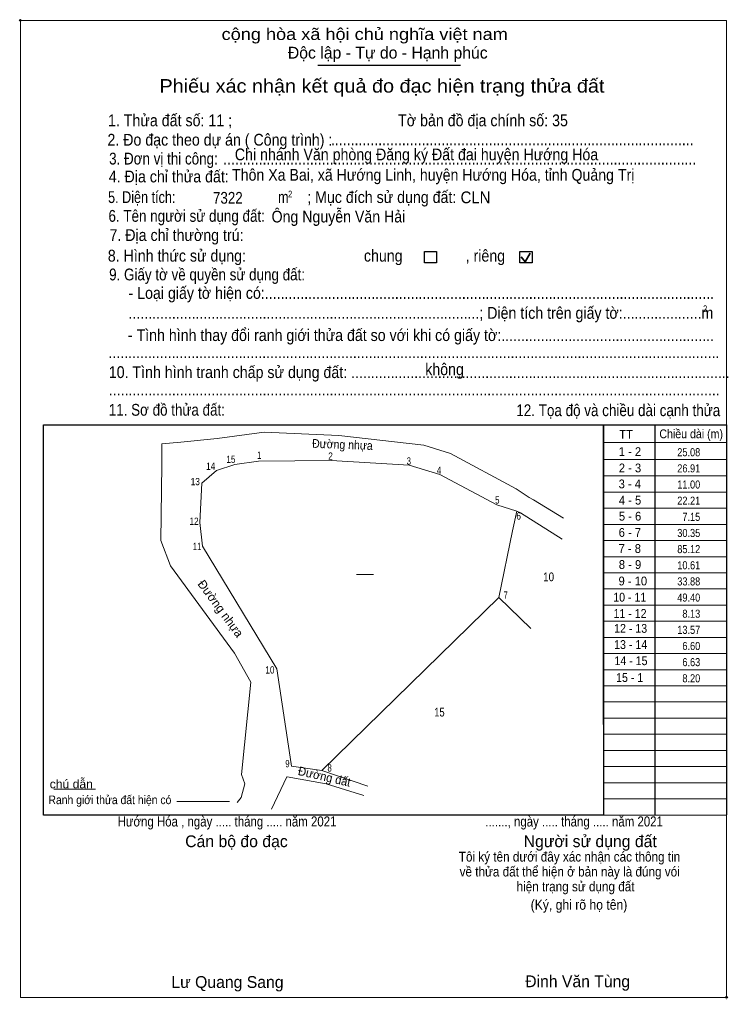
# Model space of a CAD drawing. Header units: metres. Extents: x 548319 to 549840, y 1846450 to 1846771.
# Drawn here: x 548318.5 to 548538.1, y 1846467.7 to 1846771.1 of the extents above; entities that cross this region are included whole.
import ezdxf
from ezdxf.enums import TextEntityAlignment as Align

# ---------------------------------------------------------------- set-up
doc = ezdxf.new("R2010")
doc.units = ezdxf.units.M
doc.header["$PDMODE"] = 32
doc.header["$PDSIZE"] = 0.5
doc.layers.add('10', color=7, linetype='Continuous')
for name, color, linetype, lineweight in [('17', 7, 'Continuous', 13), ('2', 7, 'Continuous', 25), ('30', 7, 'Continuous', 13), ('5', 7, 'Continuous', 13), ('6', 7, 'Continuous', 13), ('63', 7, 'Continuous', 13)]:
    doc.layers.add(name, color=color, linetype=linetype, lineweight=lineweight)

msp = doc.modelspace()

# ---------------------------------------------------------------- linework, layer by layer
at = {"layer": '17'}
msp.add_line((548329.11, 1846532.82), (548342.01, 1846532.82), dxfattribs=at)
at = {"layer": '2'}
for p, q in [((548410.9, 1846756.99), (548455.13, 1846756.99)), ((548499.4, 1846645.66), (548499.4, 1846524.82)), ((548499.4, 1846524.82), (548325.91, 1846524.82))]:
    msp.add_line(p, q, dxfattribs=at)
at = {"layer": '2', "lineweight": 35}
for p, q in [((548475.15, 1846696.09), (548476.67, 1846698.8)), ((548473.91, 1846697.71), (548475.15, 1846696.09))]:
    msp.add_line(p, q, dxfattribs=at)
at = {"layer": '2', "lineweight": 13}
msp.add_lwpolyline([(548318.78, 1846770.87), (548537.5, 1846770.87), (548537.5, 1846468.36), (548318.78, 1846468.36)], close=True, dxfattribs=at)
at = {"layer": '2'}
for points in [[(548443.93, 1846699.27), (548447.68, 1846699.27), (548447.68, 1846695.77), (548443.93, 1846695.77)], [(548473.48, 1846699.27), (548477.24, 1846699.27), (548477.24, 1846695.77), (548473.48, 1846695.77)]]:
    msp.add_lwpolyline(points, close=True, dxfattribs=at)
msp.add_lwpolyline([(548325.91, 1846524.82), (548325.91, 1846645.66), (548499.4, 1846645.66)], dxfattribs=at)
for p in [(548318.78, 1846770.87), (548537.49, 1846468.36)]:
    msp.add_point(p, dxfattribs=at)
at = {"layer": '30', "lineweight": 25}
for p, q in [((548499.4, 1846552.9), (548499.4, 1846645.66)), ((548515.32, 1846645.66), (548515.32, 1846524.82))]:
    msp.add_line(p, q, dxfattribs=at)
at = {"layer": '30'}
for p, q in [((548499.4, 1846640.2), (548537.5, 1846640.2)), ((548499.4, 1846634.9), (548537.5, 1846634.9)), ((548499.3, 1846629.8), (548537.4, 1846629.8)), ((548499.4, 1846624.84), (548537.5, 1846624.84)), ((548499.4, 1846619.82), (548537.5, 1846619.82)), ((548499.4, 1846614.82), (548537.5, 1846614.82)), ((548499.4, 1846609.82), (548537.5, 1846609.82)), ((548499.4, 1846604.82), (548537.5, 1846604.82)), ((548499.4, 1846599.82), (548537.5, 1846599.82)), ((548499.4, 1846594.82), (548537.5, 1846594.82)), ((548499.4, 1846589.82), (548537.5, 1846589.82)), ((548499.4, 1846584.82), (548537.5, 1846584.82)), ((548499.4, 1846579.82), (548537.5, 1846579.82)), ((548499.4, 1846574.82), (548537.5, 1846574.82)), ((548499.4, 1846569.82), (548537.5, 1846569.82)), ((548499.4, 1846564.82), (548537.5, 1846564.82)), ((548499.4, 1846559.82), (548537.5, 1846559.82)), ((548499.4, 1846554.82), (548537.5, 1846554.82)), ((548499.4, 1846549.82), (548537.5, 1846549.82)), ((548499.4, 1846544.82), (548537.5, 1846544.82)), ((548499.4, 1846544.8), (548537.5, 1846544.8)), ((548499.4, 1846539.82), (548537.5, 1846539.82)), ((548499.4, 1846534.82), (548537.5, 1846534.82)), ((548499.4, 1846529.82), (548537.5, 1846529.82)), ((548499.4, 1846524.82), (548537.5, 1846524.82))]:
    msp.add_line(p, q, dxfattribs=at)
at = {"layer": '30', "lineweight": 25}
msp.add_lwpolyline([(548499.4, 1846645.66), (548537.5, 1846645.66), (548537.5, 1846524.83)], dxfattribs=at)
at = {"layer": '5'}
for p, q in [((548466.92, 1846592.19), (548412.17, 1846538.61)), ((548476.91, 1846582.58), (548466.92, 1846592.19)), ((548412.17, 1846538.61), (548426.34, 1846533.73)), ((548396.54, 1846526.65), (548401.27, 1846536.66)), ((548425.18, 1846530.91), (548413.46, 1846534.43))]:
    msp.add_line(p, q, dxfattribs=at)
for points in [[(548486.96, 1846616.75), (548477.72, 1846622.39), (548476.36, 1846623.14), (548472.37, 1846625.83), (548451.97, 1846636.73), (548443.74, 1846639.3), (548417.44, 1846642.35), (548394.33, 1846643.41), (548379.72, 1846641.43), (548368.42, 1846640.31), (548362.62, 1846639.74), (548362.54, 1846633.21), (548362.27, 1846609.81), (548365.3, 1846602.02), (548385.12, 1846574.9), (548390.14, 1846565.98), (548387.29, 1846537.34), (548388.25, 1846534.49), (548387.12, 1846530.28), (548385.87, 1846528.66)], [(548472.5, 1846618.93), (548466.38, 1846620.92), (548448.71, 1846630.28), (548439.22, 1846633.12), (548415.05, 1846634.56), (548392.48, 1846634.35), (548385.17, 1846633.34), (548379.5, 1846631.47), (548375.01, 1846627.58), (548374.36, 1846615.39), (548375.16, 1846608.12), (548398.2, 1846570.09), (548402.6, 1846540.68), (548402.71, 1846539.93), (548412.17, 1846538.61)], [(548466.92, 1846592.19), (548471.22, 1846612.79), (548472.5, 1846618.93)], [(548472.5, 1846618.93), (548473.68, 1846618.35), (548486.56, 1846610.27)], [(548401.27, 1846536.66), (548401.45, 1846536.62), (548413.46, 1846534.43)]]:
    msp.add_lwpolyline(points, dxfattribs=at)
at = {"layer": '6'}
msp.add_line((548367.25, 1846528.96), (548383.53, 1846528.96), dxfattribs=at)
at = {"layer": '63'}
msp.add_line((548422.85, 1846599.25), (548428.14, 1846599.25), dxfattribs=at)

# ---------------------------------------------------------------- texts
at = {"layer": '10'}
for s, height, width, p in [('1 - 2', 2.728, 0.95, (548507.555, 1846635.98)), ('2 - 3', 2.728, 0.95, (548507.575, 1846630.92)), ('3 - 4', 2.728, 0.95, (548507.53, 1846625.98)), ('4 - 5', 2.728, 0.95, (548507.605, 1846620.94)), ('5 - 6', 2.728, 0.95, (548507.605, 1846615.98)), ('6 - 7', 2.728, 0.95, (548507.545, 1846610.96)), ('7 - 8', 2.728, 0.95, (548507.52, 1846605.98)), ('8 - 9', 2.728, 0.95, (548507.585, 1846601.02)), ('9 - 10', 2.728, 0.95, (548508.465, 1846595.92)), ('10 - 11', 2.728, 0.9, (548507.51, 1846590.9)), ('11 - 12', 2.73, 0.9, (548507.595, 1846585.88)), ('12 - 13', 2.73, 0.9, (548507.785, 1846581.25)), ('13 - 14', 2.73, 0.9, (548507.79, 1846576.24)), ('14 - 15', 2.73, 0.9, (548507.885, 1846571.23)), ('15 - 1', 2.73, 0.9, (548507.485, 1846566.02))]:
    msp.add_text(s, height=height, dxfattribs=dict(at, width=width)).set_placement(p, align=Align.CENTER)
at = {"layer": '2'}
for s, height, width, p in [('cộng hòa xã hội chủ nghĩa việt nam', 3.651, 1.15, (548381.1, 1846764.81)), ('1. Thửa đất số: 11 ;                                          Tờ bản đồ địa chính số: 35', 3.66, 0.9, (548345.9, 1846738.09)), ('2. Đo đạc theo dự án ( Công trình) : ', 3.653, 0.9, (548345.74, 1846732.09)), ('............................................................................................', 3.653, 0.9, (548414.94, 1846732.21)), ('3. Đơn vị thi công:', 3.653, 0.85, (548346.26, 1846726.25)), ('Chi nhánh Văn phòng Đăng ký Đất đai huyện Hướng Hóa', 3.65, 0.9, (548385.2, 1846727.55)), ('........................................................................................................................', 3.653, 0.9, (548381.56, 1846726.25)), ('4. Địa chỉ thửa đất:', 3.653, 0.9, (548346.16, 1846720.71)), ('Thôn Xa Bai, xã Hướng Linh, huyện Hướng Hóa, tỉnh Quảng Trị', 3.64, 0.9, (548384.34, 1846721.23)), ('5. Diện tích:', 3.653, 0.8, (548345.94, 1846714.33)), ('7322', 3.64, 0.85, (548378.43, 1846714.11)), ('m', 3.651, 0.8, (548398.58, 1846714.33)), ('2', 2.086, 0.8, (548401.7, 1846716.07)), ('; Mục đích sử dụng đất:', 3.651, 0.9, (548407.62, 1846714.33)), ('CLN', 3.64, 0.95, (548455.11, 1846714.26)), ('6. Tên người sử dụng đất:', 3.653, 0.85, (548346.06, 1846708.51)), ('Ông Nguyễn Văn Hải', 3.64, 0.9, (548396.58, 1846708.31)), ('7. Địa chỉ thường trú:', 3.653, 0.9, (548346.38, 1846702.57)), ('8. Hình thức sử dụng:', 3.653, 0.9, (548345.86, 1846696.19)), ('chung                , riêng', 3.651, 0.9, (548425.18, 1846696.19)), ('9. Giấy tờ về quyền sử dụng đất:', 3.653, 0.85, (548346.26, 1846690.37)), ('     - Loại giấy tờ hiện có:..................................................................................................................', 3.651, 0.9, (548346.16, 1846684.65)), ('     .........................................................................................; Diện tích trên giấy tờ:....................m', 3.651, 0.9, (548346.16, 1846678.47)), ('2', 2.086, 0.8, (548530.22, 1846680.53)), ('     - Tình hình thay đổi ranh giới thửa đất so với khi có giấy tờ:......................................................', 3.651, 0.9, (548345.96, 1846671.59)), ('...........................................................................................................................................................', 3.651, 0.9, (548346.06, 1846666.29)), ('10. Tình hình tranh chấp sử dụng đất: ................................................................................................', 3.653, 0.9, (548346.16, 1846660.13)), ('không', 3.651, 0.9, (548444.16, 1846661.01)), ('...........................................................................................................................................................', 3.651, 0.9, (548346.16, 1846654.73)), ('11. Sơ đồ thửa đất:', 3.653, 0.85, (548346.16, 1846648.47)), ('12. Tọa độ và chiều dài cạnh thửa', 3.66, 0.85, (548472.38, 1846648.33)), ('Hướng Hóa , ngày ..... tháng ..... năm 2021', 3.12, 0.85, (548348.88, 1846521.27)), ('......., ngày ..... tháng ..... năm 2021', 3.12, 0.85, (548462.78, 1846521.27)), ('(Ký, ghi rõ họ tên)', 3.129, 0.9, (548476.82, 1846495.49))]:
    msp.add_text(s, height=height, dxfattribs=dict(at, width=width)).set_placement(p)
for s, height, p in [('Độc lập - Tự do - Hạnh phúc', 3.651, (548401.62, 1846759.05)), ('Cán bộ đo đạc', 3.651, (548369.82, 1846514.87)), ('Người sử dụng đất', 3.651, (548474.66, 1846514.87)), ('Lư Quang Sang', 3.65, (548365.54, 1846471.29)), ('Đinh Văn Tùng', 3.64, (548475.14, 1846471.51))]:
    msp.add_text(s, height=height, dxfattribs=at).set_placement(p)
for s, height, width, p in [('Phiếu xác nhận kết quả đo đạc hiện trạng thửa đất', 4.171, 1.1, (548430.765, 1846748.51)), ('Tôi ký tên dưới đây xác nhận các thông tin', 3.016, 0.9, (548488.845, 1846510.41)), ('về thửa đất thể hiện ở bản này là đúng vói', 3.016, 0.9, (548488.91, 1846505.79)), ('hiện trạng sử dụng đất', 3.016, 0.9, (548490.725, 1846501.19))]:
    msp.add_text(s, height=height, dxfattribs=dict(at, width=width)).set_placement(p, align=Align.CENTER)
msp.add_text('.', height=1.043, dxfattribs=at).set_placement((548537.432, 1846467.73), align=Align.CENTER)
at = {"layer": '30'}
for s, height, width, p in [('TT', 2.72, 0.95, (548504.26, 1846641.33)), ('Chiều dài (m)', 2.728, 0.9, (548516.68, 1846641.49))]:
    msp.add_text(s, height=height, dxfattribs=dict(at, width=width)).set_placement(p)
at = {"layer": '5'}
for s, rotation, width, p in [('Đường nhựa', 357.855, 0.9, (548418.469, 1846638.203)), ('Đường đất', 347.045, 0.95, (548412.637, 1846535.418))]:
    msp.add_text(s, height=2.7, rotation=rotation, dxfattribs=dict(at, width=width)).set_placement(p, align=Align.CENTER)
for s, width, p in [('10', 0.85, (548482.375, 1846597.22)), ('15', 0.8, (548448.565, 1846555.33))]:
    msp.add_text(s, height=2.7, dxfattribs=dict(at, width=width)).set_placement(p, align=Align.CENTER)
msp.add_text('Đường nhựa', height=2.7, rotation=306.405, dxfattribs=at).set_placement((548379.696, 1846587.941), align=Align.CENTER)
at = {"layer": '6'}
for s, width, p in [('chú dẫn', 1.05, (548327.87, 1846533.09)), ('Ranh giới thửa đất hiện có ', 0.9, (548327.47, 1846528.19))]:
    msp.add_text(s, height=2.673, dxfattribs=dict(at, width=width)).set_placement(p)
at = {"layer": '63'}
for s, height, width, p in [('25.08', 2.5, 0.85, (548529.34, 1846635.91)), (' 15', 2.25, 0.85, (548385.4, 1846633.84)), (' 1', 2.25, 0.75, (548393.4, 1846635.11)), (' 2', 2.25, 0.85, (548415.54, 1846634.84)), (' 3', 2.25, 0.8, (548439.75, 1846633.32)), (' 14', 2.25, 0.85, (548379.13, 1846631.7)), (' 4', 2.25, 0.85, (548449.15, 1846630.39)), ('26.91', 2.5, 0.85, (548529.34, 1846630.91)), (' 13', 2.25, 0.85, (548374.37, 1846626.95)), ('11.00', 2.5, 0.85, (548529.34, 1846625.91)), (' 5', 2.25, 0.8, (548467.17, 1846621.25)), ('22.21', 2.5, 0.85, (548529.34, 1846620.91)), (' 12', 2.25, 0.85, (548373.99, 1846614.67)), (' 6', 2.25, 0.85, (548473.81, 1846616.31)), ('7.15', 2.5, 0.85, (548529.34, 1846615.91)), ('30.35', 2.5, 0.85, (548529.34, 1846610.91)), (' 11', 2.25, 0.8, (548374.87, 1846606.88)), ('85.12', 2.5, 0.85, (548529.34, 1846605.91)), ('10.61', 2.5, 0.85, (548529.34, 1846600.91)), ('33.88', 2.5, 0.85, (548529.34, 1846595.91)), (' 7', 2.25, 0.8, (548469.75, 1846591.81)), ('49.40', 2.5, 0.85, (548529.34, 1846590.91)), ('8.13', 2.5, 0.85, (548529.34, 1846585.91)), ('13.57', 2.5, 0.85, (548529.34, 1846580.91)), ('6.60', 2.5, 0.85, (548529.34, 1846575.91)), ('6.63', 2.5, 0.85, (548529.34, 1846570.91)), (' 10', 2.25, 0.85, (548397.48, 1846568.64)), ('8.20', 2.5, 0.85, (548529.34, 1846565.91)), (' 9', 2.25, 0.8, (548402.16, 1846539.61)), (' 8', 2.25, 0.8, (548415.22, 1846538.28))]:
    msp.add_text(s, height=height, dxfattribs=dict(at, width=width)).set_placement(p, align=Align.RIGHT)

doc.saveas('drawing.dxf')
